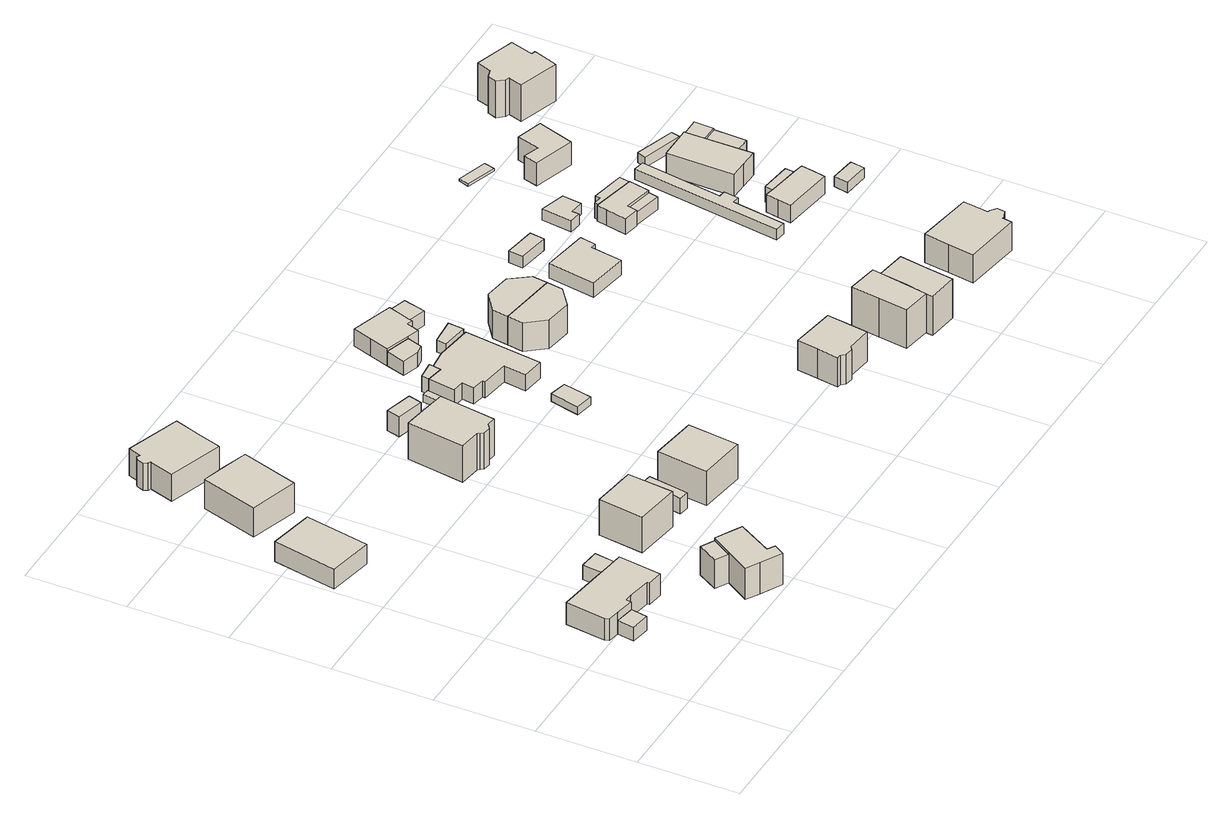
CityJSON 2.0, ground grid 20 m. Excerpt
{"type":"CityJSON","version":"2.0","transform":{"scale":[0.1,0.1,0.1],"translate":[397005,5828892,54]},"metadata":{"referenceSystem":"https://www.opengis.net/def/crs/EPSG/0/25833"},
"CityObjects":{
"building1":{"type":"Building","attributes":{"Gemeindeschluessel":"11000003","function":"31001_1010"},"address":[{"country":"Germany","locality":"Berlin","thoroughfareNumber":"48","thoroughfareName":"Straße 45"}],"children":["building1-1","building1-2","building1-3"]},
"building1-1":{"type":"BuildingPart","attributes":{"BezugspunktDach":"2200","measuredHeight":6.09,"storeysAboveGround":1},"parents":["building1"],"geometry":[{"type":"MultiSurface","lod":"1","boundaries":[[[0,1,2,3,4,5,6,7,8,9,10,11,12]],[[13,14,15,16,17,18,19,20,21,22,23,24,25]],[[13,25,12,11]],[[14,13,11,10]],[[15,14,10,9]],[[16,26,27,15,9,8]],[[17,16,8,7]],[[18,17,7,6]],[[19,18,6,5]],[[20,19,5,4]],[[21,20,4,3]],[[22,21,3,2]],[[23,28,29,2,1]],[[24,23,1,0]],[[25,24,0,12]],[[15,27,26,16]],[[22,29,28,23]]]}]},
"building1-2":{"type":"BuildingPart","attributes":{"BezugspunktDach":"2200","measuredHeight":3.31,"storeysAboveGround":1},"parents":["building1"],"geometry":[{"type":"Solid","lod":"1","boundaries":[[[[30,29,28,31]],[[23,22,32,33]],[[23,33,31,28]],[[32,22,29,30]],[[33,32,30,31]],[[22,23,28,29]]]]}]},
"building1-3":{"type":"BuildingPart","attributes":{"BezugspunktDach":"2200","measuredHeight":3.16,"storeysAboveGround":1},"parents":["building1"],"geometry":[{"type":"MultiSurface","lod":"1","boundaries":[[[26,34,35,27]],[[36,37,16,15]],[[36,15,27,35]],[[37,36,35,34]],[[16,37,34,26]],[[15,16,26,27,38]]]}]},
"building2":{"type":"Building","attributes":{"Gemeindeschluessel":"11000003","BezugspunktDach":"2200","function":"31001_1010","measuredHeight":5.17,"storeysAboveGround":1},"address":[{"country":"Germany","locality":"Berlin","thoroughfareNumber":"43A","thoroughfareName":"Straße 45"}],"geometry":[{"type":"Solid","lod":"1","boundaries":[[[[39,40,41,42]],[[43,44,45,46]],[[43,46,42,41]],[[44,43,41,40]],[[45,44,40,39]],[[46,45,39,42]]]]}]},
"building3":{"type":"Building","attributes":{"Gemeindeschluessel":"11000003","function":"31001_1010"},"address":[{"country":"Germany","locality":"Berlin","thoroughfareNumber":"75","thoroughfareName":"Straße 47"}],"children":["building3-1","building3-2"]},
"building3-1":{"type":"BuildingPart","attributes":{"BezugspunktDach":"2200","measuredHeight":9.19,"storeysAboveGround":1},"parents":["building3"],"geometry":[{"type":"MultiSurface","lod":"1","boundaries":[[[47,48,49,50,51,52,53,54,55]],[[56,57,58,59,60,61,62,63,64]],[[56,64,55,54]],[[57,65,66,54,53]],[[58,57,53,52]],[[59,58,52,51]],[[60,59,51,50]],[[61,60,50,49]],[[62,61,49,48]],[[63,62,48,47]],[[64,63,47,55]],[[66,65,57,56]]]}]},
"building3-2":{"type":"BuildingPart","attributes":{"BezugspunktDach":"2200","measuredHeight":6.24,"storeysAboveGround":1},"parents":["building3"],"geometry":[{"type":"Solid","lod":"1","boundaries":[[[[66,65,67,68]],[[69,57,56,70]],[[69,70,68,67]],[[57,69,67,65]],[[70,56,66,68]],[[56,57,65,66]]]]}]},
"building4":{"type":"Building","attributes":{"Gemeindeschluessel":"11000003","BezugspunktDach":"2200","function":"31001_1010","measuredHeight":8.11,"storeysAboveGround":1},"address":[{"country":"Germany","locality":"Berlin","thoroughfareNumber":"3","thoroughfareName":"Straße 51"}],"geometry":[{"type":"Solid","lod":"1","boundaries":[[[[71,72,73,74,75]],[[76,77,78,79,80]],[[76,80,75,74]],[[77,76,74,73]],[[78,77,73,72]],[[79,78,72,71]],[[80,79,71,75]]]]}]},
"building5":{"type":"Building","attributes":{"Gemeindeschluessel":"11000003","BezugspunktDach":"2200","function":"31001_1010","measuredHeight":10.65,"storeysAboveGround":1},"address":[{"country":"Germany","locality":"Berlin","thoroughfareNumber":"50","thoroughfareName":"Straße 45"}],"geometry":[{"type":"Solid","lod":"1","boundaries":[[[[81,82,83,84,85]],[[86,87,88,89,90]],[[86,90,85,84]],[[87,86,84,83]],[[88,87,83,82]],[[89,88,82,81]],[[90,89,81,85]]]]}]},
"building6":{"type":"Building","attributes":{"Gemeindeschluessel":"11000003","BezugspunktDach":"2200","function":"31001_1010","measuredHeight":7.34,"storeysAboveGround":1},"address":[{"country":"Germany","locality":"Berlin","thoroughfareNumber":"5","thoroughfareName":"Straße 51"}],"geometry":[{"type":"Solid","lod":"1","boundaries":[[[[91,92,93,94,95,96,97,98,99,100,101,102]],[[103,104,105,106,107,108,109,110,111,112,113,114]],[[103,114,102,101]],[[104,103,101,100]],[[105,104,100,99]],[[106,105,99,98]],[[107,106,98,97]],[[108,107,97,96]],[[109,108,96,95]],[[110,109,95,94]],[[111,110,94,93]],[[112,111,93,92]],[[113,112,92,91]],[[114,113,91,102]]]]}]},
"building7":{"type":"Building","attributes":{"Gemeindeschluessel":"11000003","BezugspunktDach":"2200","function":"31001_2463","measuredHeight":3.39,"storeysAboveGround":1},"address":[{"country":"Germany","locality":"Berlin","thoroughfareNumber":"50 (1)","thoroughfareName":"Straße 45"}],"geometry":[{"type":"Solid","lod":"1","boundaries":[[[[115,116,117,118,119,120]],[[121,122,123,124,125,126]],[[121,126,120,119]],[[122,121,119,118]],[[123,122,118,117]],[[124,123,117,116]],[[125,124,116,115]],[[126,125,115,120]]]]}]},
"building8":{"type":"Building","attributes":{"Gemeindeschluessel":"11000003","BezugspunktDach":"2200","function":"31001_1010","measuredHeight":10.19,"storeysAboveGround":1},"address":[{"country":"Germany","locality":"Berlin","thoroughfareNumber":"4","thoroughfareName":"Straße 51"}],"geometry":[{"type":"Solid","lod":"1","boundaries":[[[[127,128,129,130,131,132,133,134,135,136]],[[137,138,139,140,141,142,143,144,145,146]],[[137,146,136,135]],[[138,137,135,134]],[[139,138,134,133]],[[140,139,133,132]],[[141,140,132,131]],[[142,141,131,130]],[[143,142,130,129]],[[144,143,129,128]],[[145,144,128,127]],[[146,145,127,136]]]]}]},
"building9":{"type":"Building","attributes":{"Gemeindeschluessel":"11000003","BezugspunktDach":"2200","function":"31001_1010","measuredHeight":9.31,"storeysAboveGround":1},"address":[{"country":"Germany","locality":"Berlin","thoroughfareNumber":"77","thoroughfareName":"Straße 47"}],"geometry":[{"type":"Solid","lod":"1","boundaries":[[[[147,148,149,150]],[[151,152,153,154]],[[151,154,150,149]],[[152,151,149,148]],[[153,152,148,147]],[[154,153,147,150]]]]}]},
"building10":{"type":"Building","attributes":{"Gemeindeschluessel":"11000003","BezugspunktDach":"2200","function":"31001_2723","measuredHeight":5.51,"storeysAboveGround":1},"address":[{"country":"Germany","locality":"Berlin","thoroughfareNumber":"4 (1)","thoroughfareName":"Straße 51"}],"geometry":[{"type":"Solid","lod":"1","boundaries":[[[[155,156,157,158]],[[159,160,161,162]],[[159,162,158,157]],[[160,159,157,156]],[[161,160,156,155]],[[162,161,155,158]]]]}]},
"building11":{"type":"Building","attributes":{"Gemeindeschluessel":"11000003","BezugspunktDach":"2200","function":"31001_2723","measuredHeight":1.72,"storeysAboveGround":1},"address":[{"country":"Germany","locality":"Berlin","thoroughfareNumber":"49 (3)","thoroughfareName":"Straße 45"}],"geometry":[{"type":"Solid","lod":"1","boundaries":[[[[163,164,165,166]],[[167,168,169,170]],[[167,170,166,165]],[[168,167,165,164]],[[169,168,164,163]],[[170,169,163,166]]]]}]},
"building12":{"type":"Building","attributes":{"Gemeindeschluessel":"11000003","BezugspunktDach":"2200","function":"31001_2723","measuredHeight":3.38,"storeysAboveGround":1},"address":[{"country":"Germany","locality":"Berlin","thoroughfareNumber":"49 (2)","thoroughfareName":"Straße 45"}],"geometry":[{"type":"Solid","lod":"1","boundaries":[[[[171,172,173,174,175]],[[176,177,178,179,180]],[[176,180,175,174]],[[177,176,174,173]],[[178,177,173,172]],[[179,178,172,171]],[[180,179,171,175]]]]}]},
"building13":{"type":"Building","attributes":{"Gemeindeschluessel":"11000003","BezugspunktDach":"2200","function":"31001_2463","measuredHeight":2.23,"storeysAboveGround":1},"address":[{"country":"Germany","locality":"Berlin","thoroughfareNumber":"49 (1)","thoroughfareName":"Straße 45"}],"geometry":[{"type":"Solid","lod":"1","boundaries":[[[[181,182,183,184,185]],[[186,187,188,189,190]],[[186,190,185,184]],[[187,186,184,183]],[[188,187,183,182]],[[189,188,182,181]],[[190,189,181,185]]]]}]},
"building14":{"type":"Building","attributes":{"Gemeindeschluessel":"11000003","BezugspunktDach":"2200","function":"31001_1010","measuredHeight":3.47,"storeysAboveGround":1},"address":[{"country":"Germany","locality":"Berlin","thoroughfareNumber":"49","thoroughfareName":"Straße 45"}],"geometry":[{"type":"Solid","lod":"1","boundaries":[[[[191,192,193,194,195,196,197,198,199,172,171,175,200]],[[201,202,203,204,205,206,207,208,209,210,211,212,213]],[[201,213,200,175]],[[202,201,175,171]],[[203,202,171,172]],[[204,203,172,199]],[[205,204,199,198]],[[206,205,198,197]],[[207,206,197,196]],[[208,207,196,195]],[[209,208,195,194]],[[210,209,194,193]],[[211,210,193,192]],[[212,211,192,191]],[[213,212,191,200]]]]}]},
"building15":{"type":"Building","attributes":{"Gemeindeschluessel":"11000003","BezugspunktDach":"2200","function":"31001_2463","measuredHeight":3.16,"storeysAboveGround":1},"address":[{"country":"Germany","locality":"Berlin","thoroughfareNumber":"6 (1)","thoroughfareName":"Straße 51"}],"geometry":[{"type":"Solid","lod":"1","boundaries":[[[[214,215,216,217,218]],[[219,220,221,222,223]],[[219,223,218,217]],[[220,219,217,216]],[[221,220,216,215]],[[222,221,215,214]],[[223,222,214,218]]]]}]},
"building16":{"type":"Building","attributes":{"Gemeindeschluessel":"11000003","BezugspunktDach":"2200","function":"31001_2723","measuredHeight":2.65,"storeysAboveGround":1},"address":[{"country":"Germany","locality":"Berlin","thoroughfareNumber":"49 (4)","thoroughfareName":"Straße 45"}],"geometry":[{"type":"Solid","lod":"1","boundaries":[[[[224,225,226,227]],[[228,229,230,231]],[[228,231,227,226]],[[229,228,226,225]],[[230,229,225,224]],[[231,230,224,227]]]]}]},
"building17":{"type":"Building","attributes":{"Gemeindeschluessel":"11000003","function":"31001_1010"},"address":[{"country":"Germany","locality":"Berlin","thoroughfareNumber":"6","thoroughfareName":"Straße 51"}],"children":["building17-1","building17-2"]},
"building17-1":{"type":"BuildingPart","attributes":{"BezugspunktDach":"2200","measuredHeight":4.49,"storeysAboveGround":1},"parents":["building17"],"geometry":[{"type":"Solid","lod":"1","boundaries":[[[[232,233,234,235,236,237,238,239,240,241]],[[242,243,244,245,246,247,248,249,250,251]],[[242,251,241,240]],[[243,242,240,239]],[[244,243,239,238]],[[245,244,238,237]],[[246,252,253,245,237,236]],[[247,246,236,235]],[[248,247,235,234]],[[249,248,234,233]],[[250,249,233,232]],[[251,250,232,241]],[[245,253,252,246]]]]}]},
"building17-2":{"type":"BuildingPart","attributes":{"BezugspunktDach":"2200","measuredHeight":3.22,"storeysAboveGround":1},"parents":["building17"],"geometry":[{"type":"Solid","lod":"1","boundaries":[[[[254,255,253,252]],[[245,256,257,246]],[[256,245,253,255]],[[257,256,255,254]],[[246,257,254,252]],[[245,246,252,253]]]]}]},
"building18":{"type":"Building","attributes":{"Gemeindeschluessel":"11000003","BezugspunktDach":"2200","function":"31001_1010","measuredHeight":6.21,"storeysAboveGround":1},"address":[{"country":"Germany","locality":"Berlin","thoroughfareNumber":"51","thoroughfareName":"Straße 45"}],"geometry":[{"type":"Solid","lod":"1","boundaries":[[[[258,259,260,261,262,263]],[[264,265,266,267,268,269]],[[264,269,263,262]],[[265,264,262,261]],[[266,265,261,260]],[[267,266,260,259]],[[268,267,259,258]],[[269,268,258,263]]]]}]},
"building19":{"type":"Building","attributes":{"Gemeindeschluessel":"11000003","BezugspunktDach":"2200","function":"31001_1010","measuredHeight":9.21,"storeysAboveGround":2},"address":[{"country":"Germany","locality":"Berlin","thoroughfareNumber":"54","thoroughfareName":"Straße 45"}],"geometry":[{"type":"Solid","lod":"1","boundaries":[[[[270,271,272,273,274,275,276,277,278,279]],[[280,281,282,283,284,285,286,287,288,289]],[[280,289,279,278]],[[281,280,278,277]],[[282,281,277,276]],[[283,282,276,275]],[[284,283,275,274]],[[285,284,274,273]],[[286,285,273,272]],[[287,286,272,271]],[[288,287,271,270]],[[289,288,270,279]]]]}]},
"building20":{"type":"Building","attributes":{"Gemeindeschluessel":"11000003","BezugspunktDach":"2200","function":"31001_1010","measuredHeight":6.19,"storeysAboveGround":1},"address":[{"country":"Germany","locality":"Berlin","thoroughfareNumber":"51A","thoroughfareName":"Straße 45"}],"geometry":[{"type":"Solid","lod":"1","boundaries":[[[[261,290,291,292,293,262]],[[294,295,296,297,265,264]],[[294,264,262,293]],[[295,294,293,292]],[[296,295,292,291]],[[297,296,291,290]],[[265,297,290,261]],[[264,265,261,262]]]]}]},
"building21":{"type":"Building","attributes":{"Gemeindeschluessel":"11000003","BezugspunktDach":"2200","function":"31001_1010","measuredHeight":9.95,"storeysAboveGround":1},"address":[{"country":"Germany","locality":"Berlin","thoroughfareNumber":"56A","thoroughfareName":"Straße 45"}],"geometry":[{"type":"Solid","lod":"1","boundaries":[[[[298,299,300,301,302,303]],[[304,305,306,307,308,309]],[[304,309,303,302]],[[305,304,302,301]],[[306,305,301,300]],[[307,306,300,299]],[[308,307,299,298]],[[309,308,298,303]]]]}]},
"building22":{"type":"Building","attributes":{"Gemeindeschluessel":"11000003","BezugspunktDach":"2200","function":"31001_1010","measuredHeight":10.1,"storeysAboveGround":1},"address":[{"country":"Germany","locality":"Berlin","thoroughfareNumber":"56B","thoroughfareName":"Straße 45"}],"geometry":[{"type":"Solid","lod":"1","boundaries":[[[[310,311,312,313,314,298,315]],[[316,317,318,319,320,321,322]],[[316,322,315,298]],[[317,316,298,314]],[[318,317,314,313]],[[319,318,313,312]],[[320,319,312,311]],[[321,320,311,310]],[[322,321,310,315]]]]}]},
"building23":{"type":"Building","attributes":{"Gemeindeschluessel":"11000003","BezugspunktDach":"2200","function":"31001_1010","measuredHeight":3.18,"storeysAboveGround":1},"address":[{"country":"Germany","locality":"Berlin","thoroughfareNumber":"53","thoroughfareName":"Straße 45"}],"geometry":[{"type":"Solid","lod":"1","boundaries":[[[[323,324,325,326,327,328]],[[329,330,331,332,333,334]],[[329,334,328,327]],[[330,329,327,326]],[[331,330,326,325]],[[332,331,325,324]],[[333,332,324,323]],[[334,333,323,328]]]]}]},
"building24":{"type":"Building","attributes":{"Gemeindeschluessel":"11000003","BezugspunktDach":"2200","function":"31001_2463","measuredHeight":2.54,"storeysAboveGround":1},"address":[{"country":"Germany","locality":"Berlin","thoroughfareNumber":"53 (1)","thoroughfareName":"Straße 45"}],"geometry":[{"type":"Solid","lod":"1","boundaries":[[[[335,336,337,338]],[[339,340,341,342]],[[339,342,338,337]],[[340,339,337,336]],[[341,340,336,335]],[[342,341,335,338]]]]}]},
"building25":{"type":"Building","attributes":{"Gemeindeschluessel":"11000003","BezugspunktDach":"2200","function":"31001_2463","measuredHeight":2.43,"storeysAboveGround":1},"address":[{"country":"Germany","locality":"Berlin","thoroughfareNumber":"55 (1)","thoroughfareName":"Straße 45"}],"geometry":[{"type":"Solid","lod":"1","boundaries":[[[[343,344,345,346,347,348]],[[349,350,351,352,353,354]],[[349,354,348,347]],[[350,349,347,346]],[[351,350,346,345]],[[352,351,345,344]],[[353,352,344,343]],[[354,353,343,348]]]]}]},
"building26":{"type":"Building","attributes":{"Gemeindeschluessel":"11000003","BezugspunktDach":"2200","function":"31001_1010","measuredHeight":7.72,"storeysAboveGround":1},"address":[{"country":"Germany","locality":"Berlin","thoroughfareNumber":"58","thoroughfareName":"Straße 45"}],"geometry":[{"type":"Solid","lod":"1","boundaries":[[[[355,356,357,358,359,360,361,362,363,364,365]],[[366,367,368,369,370,371,372,373,374,375,376]],[[366,376,365,364]],[[367,366,364,363]],[[368,367,363,362]],[[369,368,362,361]],[[370,369,361,360]],[[371,370,360,359]],[[372,371,359,358]],[[373,372,358,357]],[[374,373,357,356]],[[375,374,356,355]],[[376,375,355,365]]]]}]},
"building27":{"type":"Building","attributes":{"Gemeindeschluessel":"11000003","BezugspunktDach":"2200","function":"31001_1010","measuredHeight":3.91,"storeysAboveGround":1},"address":[{"country":"Germany","locality":"Berlin","thoroughfareNumber":"55","thoroughfareName":"Straße 45"}],"geometry":[{"type":"Solid","lod":"1","boundaries":[[[[377,378,379,380,381,382,383,384]],[[385,386,387,388,389,390,391,392]],[[385,392,384,383]],[[386,385,383,382]],[[387,386,382,381]],[[388,387,381,380]],[[389,388,380,379]],[[390,389,379,378]],[[391,390,378,377]],[[392,391,377,384]]]]}]},
"building28":{"type":"Building","attributes":{"Gemeindeschluessel":"11000003","BezugspunktDach":"2200","function":"51009_1610","measuredHeight":2.67,"storeysAboveGround":0},"address":[{"country":"Germany","locality":"Berlin"}],"geometry":[{"type":"Solid","lod":"1","boundaries":[[[[393,394,395,396]],[[397,398,399,400]],[[397,400,396,395]],[[398,397,395,394]],[[399,398,394,393]],[[400,399,393,396]]]]}]},
"building29":{"type":"Building","attributes":{"Gemeindeschluessel":"11000003","BezugspunktDach":"2200","function":"31001_2723","measuredHeight":3.29,"storeysAboveGround":1},"address":[{"country":"Germany","locality":"Berlin","thoroughfareNumber":"55 (2)","thoroughfareName":"Straße 45"}],"geometry":[{"type":"Solid","lod":"1","boundaries":[[[[401,402,403,404,405,406]],[[407,408,409,410,388,387]],[[407,387,406,405]],[[408,407,405,404]],[[409,408,404,403]],[[410,409,403,402]],[[388,410,402,401]],[[387,388,401,406]]]]}]},
"building30":{"type":"Building","attributes":{"Gemeindeschluessel":"11000003","BezugspunktDach":"2200","function":"31001_2723","measuredHeight":2.27,"storeysAboveGround":1},"address":[{"country":"Germany","locality":"Berlin","thoroughfareNumber":"25 (2)","thoroughfareName":"Straße 52"}],"geometry":[{"type":"Solid","lod":"1","boundaries":[[[[411,412,413,414,415,416,417,418]],[[419,420,421,422,423,424,425,426]],[[419,426,418,417]],[[420,419,417,416]],[[421,420,416,415]],[[422,421,415,414]],[[423,422,414,413]],[[424,423,413,412]],[[425,424,412,411]],[[426,425,411,418]]]]}]},
"building31":{"type":"Building","attributes":{"Gemeindeschluessel":"11000003","BezugspunktDach":"2200","function":"31001_2000","measuredHeight":0.594,"storeysAboveGround":1},"address":[{"country":"Germany","locality":"Berlin","thoroughfareNumber":"27 (1)","thoroughfareName":"Straße 52"}],"geometry":[{"type":"Solid","lod":"1","boundaries":[[[[427,428,429,430]],[[431,432,433,434]],[[431,434,430,429]],[[432,431,429,428]],[[433,432,428,427]],[[434,433,427,430]]]]}]},
"building32":{"type":"Building","attributes":{"Gemeindeschluessel":"11000003","function":"31001_2723"},"address":[{"country":"Germany","locality":"Berlin","thoroughfareNumber":"25 (3)","thoroughfareName":"Straße 52"}],"children":["building32-1","building32-2"]},
"building32-1":{"type":"BuildingPart","attributes":{"BezugspunktDach":"2200","measuredHeight":4.16,"storeysAboveGround":1},"parents":["building32"],"geometry":[{"type":"MultiSurface","lod":"1","boundaries":[[[435,436,437,438,439,440,441,442]],[[443,444,445,446,447,448,449,450]],[[443,450,442,441]],[[444,443,441,440]],[[445,444,440,439]],[[451,452,439,438]],[[447,446,438,437]],[[448,447,437,436]],[[449,448,436,435]],[[450,449,435,442]],[[446,445,452,451]]]}]},
"building32-2":{"type":"BuildingPart","attributes":{"BezugspunktDach":"2200","measuredHeight":3.32,"storeysAboveGround":1},"parents":["building32"],"geometry":[{"type":"Solid","lod":"1","boundaries":[[[[451,453,454,452]],[[455,456,446,445]],[[455,445,452,454]],[[456,455,454,453]],[[446,456,453,451]],[[446,451,452,445]]]]}]},
"building33":{"type":"Building","attributes":{"Gemeindeschluessel":"11000003","BezugspunktDach":"2200","function":"31001_1313","measuredHeight":4.97,"storeysAboveGround":1},"address":[{"country":"Germany","locality":"Berlin","thoroughfareNumber":"27","thoroughfareName":"Straße 52"}],"geometry":[{"type":"Solid","lod":"1","boundaries":[[[[457,458,459,460,461,462]],[[463,464,465,466,467,468]],[[463,468,462,461]],[[464,463,461,460]],[[465,464,460,459]],[[466,465,459,458]],[[467,466,458,457]],[[468,467,457,462]]]]}]},
"building34":{"type":"Building","attributes":{"Gemeindeschluessel":"11000003","function":"31001_1010"},"address":[{"country":"Germany","locality":"Berlin","thoroughfareNumber":"25","thoroughfareName":"Straße 52"}],"children":["building34-1","building34-2"]},
"building34-1":{"type":"BuildingPart","attributes":{"BezugspunktDach":"2200","measuredHeight":5.19,"storeysAboveGround":1},"parents":["building34"],"geometry":[{"type":"MultiSurface","lod":"1","boundaries":[[[469,470,471,472,473,474,475]],[[476,477,478,479,480,481,482]],[[476,482,475,474]],[[477,476,474,473]],[[478,477,473,472]],[[483,484,478,472,471]],[[480,479,471,470]],[[481,480,470,469]],[[482,481,469,475]],[[479,478,484,483]]]}]},
"building34-2":{"type":"BuildingPart","attributes":{"BezugspunktDach":"2200","measuredHeight":4.4,"storeysAboveGround":1},"parents":["building34"],"geometry":[{"type":"MultiSurface","lod":"1","boundaries":[[[485,486,484,483]],[[478,487,488,479]],[[487,478,484,486]],[[488,487,486,485]],[[479,488,485,483]],[[489,478,479,483,484]]]}]},
"building35":{"type":"Building","attributes":{"Gemeindeschluessel":"11000003","BezugspunktDach":"2200","function":"31001_2463","measuredHeight":2.21,"storeysAboveGround":1},"address":[{"country":"Germany","locality":"Berlin","thoroughfareNumber":"25 (4)","thoroughfareName":"Straße 52"}],"geometry":[{"type":"Solid","lod":"1","boundaries":[[[[490,491,492,493]],[[494,495,496,497]],[[494,497,493,492]],[[495,494,492,491]],[[496,495,491,490]],[[497,496,490,493]]]]}]},
"building36":{"type":"Building","attributes":{"Gemeindeschluessel":"11000003","BezugspunktDach":"2200","function":"31001_2723","measuredHeight":2.21,"storeysAboveGround":1},"address":[{"country":"Germany","locality":"Berlin","thoroughfareNumber":"25 (1)","thoroughfareName":"Straße 52"}],"geometry":[{"type":"Solid","lod":"1","boundaries":[[[[498,499,500,501]],[[502,503,504,505]],[[502,505,501,500]],[[503,502,500,499]],[[504,503,499,498]],[[505,504,498,501]]]]}]},
"building37":{"type":"Building","attributes":{"Gemeindeschluessel":"11000003","BezugspunktDach":"2200","function":"51009_1610","measuredHeight":4.73,"storeysAboveGround":0},"address":[{"country":"Germany","locality":"Berlin"}],"geometry":[{"type":"Solid","lod":"1","boundaries":[[[[506,507,508,509]],[[479,488,510,511]],[[479,511,509,508]],[[488,479,508,507]],[[510,488,507,506]],[[511,510,506,509]]]]}]},
"building38":{"type":"Building","attributes":{"Gemeindeschluessel":"11000003","BezugspunktDach":"2200","function":"31001_1010","measuredHeight":11.14,"storeysAboveGround":2},"address":[{"country":"Germany","locality":"Berlin","thoroughfareNumber":"29","thoroughfareName":"Straße 52"}],"geometry":[{"type":"Solid","lod":"1","boundaries":[[[[512,513,514,515,516,517,518,519,520,521,522,523,524,525]],[[526,527,528,529,530,531,532,533,534,535,536,537,538,539]],[[526,539,525,524]],[[527,526,524,523]],[[528,527,523,522]],[[529,528,522,521]],[[530,529,521,520]],[[531,530,520,519]],[[532,531,519,518]],[[533,532,518,517]],[[534,533,517,516]],[[535,534,516,515]],[[536,535,515,514]],[[537,536,514,513]],[[538,537,513,512]],[[539,538,512,525]]]]}]}
},
"vertices":[
[90,202,57],[113,198,57],[152,191,57],[153,202,57],[168,200,57],[214,192,57],[215,187,57],[247,183,57],[259,269,57],[222,274,57],[179,280,57],[98,291,57],[87,211,57],[98,291,10],[179,280,10],[222,274,10],[259,269,10],[247,183,10],[215,187,10],[214,192,10],[168,200,10],[153,202,10],[152,191,10],[113,198,10],[90,202,10],[87,211,10],[259,269,42],[222,274,42],[113,198,40],[152,191,40],
[146,158,40],[108,164,40],[146,158,10],[108,164,10],
[266,320,42],[227,324,42],[227,324,10],[266,320,10],[222,274,23],
[94,680,55],[118,808,55],[28,826,55],[3,697,55],[28,826,12],[118,808,12],[94,680,12],[3,697,12],
[333,31,76],[375,8,76],[388,29,76],[373,38,76],[412,106,76],[387,120,76],[361,134,76],[336,94,76],[306,46,76],[336,94,8],[361,134,8],[387,120,8],[412,106,8],[373,38,8],[388,29,8],[375,8,8],[333,31,8],[306,46,8],[361,134,70],[336,94,70],
[334,149,70],[311,109,70],[334,149,8],[311,109,8],
[168,859,78],[204,974,78],[156,989,78],[107,1004,78],[72,890,78],[107,1004,14],[156,989,14],[204,974,14],[168,859,14],[72,890,14],
[431,252,90],[441,344,90],[396,350,90],[352,356,90],[340,265,90],[352,356,13],[396,350,13],[441,344,13],[431,252,13],[340,265,13],
[211,1028,72],[227,1078,72],[243,1128,72],[134,1165,72],[125,1139,72],[119,1143,72],[112,1138,72],[107,1124,72],[111,1117,72],[111,1116,72],[117,1114,72],[101,1065,72],[117,1114,13],[111,1116,13],[111,1117,13],[107,1124,13],[112,1138,13],[119,1143,13],[125,1139,13],[134,1165,13],[243,1128,13],[227,1078,13],[211,1028,13],[101,1065,13],
[474,275,47],[471,258,47],[491,254,47],[503,334,47],[468,339,47],[461,289,47],[468,339,13],[503,334,13],[491,254,13],[471,258,13],[474,275,13],[461,289,13],
[427,633,90],[430,628,90],[434,623,90],[449,620,90],[459,628,90],[478,625,90],[495,739,90],[448,747,90],[400,754,90],[383,639,90],[400,754,11],[448,747,11],[495,739,11],[478,625,11],[459,628,11],[449,620,11],[434,623,11],[430,628,11],[427,633,11],[383,639,11],
[611,216,85],[623,318,85],[529,331,85],[517,229,85],[529,331,10],[623,318,10],[611,216,10],[517,229,10],
[506,783,54],[513,810,54],[458,825,54],[451,798,54],[458,825,11],[513,810,11],[506,783,11],[451,798,11],
[561,754,32],[569,802,32],[555,804,32],[548,757,32],[555,804,15],[569,802,15],[561,754,15],[548,757,15],
[613,799,49],[616,815,49],[617,823,49],[581,820,49],[579,805,49],[581,820,15],[617,823,15],[616,815,15],[613,799,15],[579,805,15],
[682,540,31],[694,598,31],[677,602,31],[660,606,31],[646,547,31],[660,606,14],[677,602,14],[694,598,14],[682,540,14],[646,547,14],
[595,748,49],[591,723,49],[617,719,49],[616,713,49],[673,705,49],[666,659,49],[710,653,49],[730,809,49],[655,819,49],[570,751,49],[579,805,14],[613,799,14],[616,815,14],[655,819,14],[730,809,14],[710,653,14],[666,659,14],[673,705,14],[616,713,14],[617,719,14],[591,723,14],[595,748,14],[570,751,14],
[642,859,46],[661,861,46],[671,892,46],[621,908,46],[609,869,46],[621,908,15],[671,892,15],[661,861,15],[642,859,15],[609,869,15],
[746,822,41],[749,853,41],[696,849,41],[694,829,41],[696,849,15],[749,853,15],[746,822,15],[694,829,15],
[671,892,51],[694,884,51],[703,910,51],[714,906,51],[717,915,51],[731,959,51],[720,963,51],[647,986,51],[634,947,51],[621,908,51],[634,947,14],[647,986,14],[720,963,14],[731,959,14],[717,915,14],[714,906,14],[703,910,14],[694,884,14],[671,892,14],[621,908,14],[717,915,46],[731,959,46],
[756,904,46],[767,948,46],[767,948,14],[756,904,14],
[796,680,75],[850,672,75],[887,700,75],[892,732,75],[773,749,75],[768,717,75],[773,749,13],[892,732,13],[887,700,13],[850,672,13],[796,680,13],[768,717,13],
[936,181,74],[943,173,74],[959,170,74],[967,176,74],[1018,170,74],[1024,212,74],[1030,253,74],[941,267,74],[935,225,74],[928,182,74],[935,225,10],[941,267,10],[1030,253,10],[1024,212,10],[1018,170,10],[967,176,10],[959,170,10],[943,173,10],[936,181,10],[928,182,10],
[896,763,75],[869,801,75],[815,809,75],[778,781,75],[778,781,13],[815,809,13],[869,801,13],[896,763,13],
[1144,118,91],[1154,176,91],[1164,233,91],[1103,243,91],[1094,185,91],[1086,127,91],[1094,185,7],[1103,243,7],[1164,233,7],[1154,176,7],[1144,118,7],[1086,127,7],
[1203,97,91],[1211,152,91],[1220,207,91],[1161,216,91],[1152,161,91],[1142,105,91],[1144,118,6],[1152,161,6],[1161,216,6],[1220,207,6],[1211,152,6],[1203,97,6],[1142,105,6],
[1044,665,45],[1054,728,45],[1065,726,45],[1071,758,45],[979,773,45],[964,678,45],[979,773,13],[1071,758,13],[1065,726,13],[1054,728,13],[1044,665,13],[964,678,13],
[1048,818,37],[1052,847,37],[989,857,37],[985,828,37],[989,857,12],[1052,847,12],[1048,818,12],[985,828,12],
[1139,795,38],[1140,810,38],[1168,806,38],[1173,845,38],[1123,860,38],[1115,799,38],[1123,860,14],[1173,845,14],[1168,806,14],[1140,810,14],[1139,795,14],[1115,799,14],
[1420,91,72],[1423,111,72],[1428,110,72],[1442,116,72],[1444,132,72],[1433,141,72],[1428,142,72],[1435,193,72],[1320,211,72],[1313,160,72],[1305,108,72],[1313,160,10],[1320,211,10],[1435,193,10],[1428,142,10],[1433,141,10],[1444,132,10],[1442,116,10],[1428,110,10],[1423,111,10],[1420,91,10],[1305,108,10],
[1185,706,46],[1189,726,46],[1246,714,46],[1254,755,46],[1171,773,46],[1166,774,46],[1162,753,46],[1154,712,46],[1162,753,12],[1166,774,12],[1171,773,12],[1254,755,12],[1246,714,12],[1189,726,12],[1185,706,12],[1154,712,12],
[1242,694,41],[1246,714,41],[1189,726,41],[1185,706,41],[1189,726,14],[1246,714,14],[1242,694,14],[1185,706,14],
[1254,755,45],[1258,777,45],[1190,790,45],[1189,780,45],[1172,782,45],[1171,773,45],[1172,782,12],[1189,780,12],[1190,790,12],[1258,777,12],
[1281,467,34],[1297,573,34],[1312,572,34],[1316,601,34],[1302,603,34],[1327,767,34],[1305,771,34],[1260,470,34],[1305,771,11],[1327,767,11],[1302,603,11],[1316,601,11],[1312,572,11],[1297,573,11],[1281,467,11],[1260,470,11],
[1210,998,21],[1216,1020,21],[1156,1039,21],[1149,1018,21],[1156,1039,16],[1216,1020,16],[1210,998,16],[1149,1018,16],
[1419,457,48],[1424,482,48],[1428,507,48],[1411,510,48],[1348,520,48],[1326,524,48],[1321,498,48],[1317,472,48],[1321,498,10],[1326,524,10],[1348,520,10],[1411,510,10],[1428,507,10],[1424,482,10],[1419,457,10],[1317,472,10],[1411,510,44],[1348,520,44],
[1413,531,44],[1351,539,44],[1351,539,10],[1413,531,10],
[1292,889,61],[1316,962,61],[1263,978,61],[1251,933,61],[1219,944,61],[1211,915,61],[1219,944,11],[1251,933,11],[1263,978,11],[1316,962,11],[1292,889,11],[1211,915,11],
[1375,593,59],[1410,592,59],[1410,689,59],[1410,728,59],[1376,728,59],[1342,728,59],[1340,594,59],[1342,728,11],[1376,728,11],[1410,728,11],[1410,689,11],[1410,592,11],[1375,593,11],[1340,594,11],[1410,689,55],[1410,728,55],
[1448,689,55],[1449,728,55],[1449,728,11],[1448,689,11],[1410,728,33],
[1492,417,32],[1496,445,32],[1446,452,32],[1440,423,32],[1446,452,10],[1496,445,10],[1492,417,10],[1440,423,10],
[1424,744,34],[1429,762,34],[1350,788,34],[1343,770,34],[1350,788,12],[1429,762,12],[1424,744,12],[1343,770,12],
[1446,624,52],[1448,689,52],[1410,689,52],[1410,625,52],[1446,624,11],[1410,625,11],
[1365,1054,92],[1373,1051,92],[1364,1023,92],[1445,997,92],[1461,1044,92],[1461,1046,92],[1453,1048,92],[1467,1094,92],[1440,1103,92],[1386,1120,92],[1377,1092,92],[1377,1091,92],[1360,1086,92],[1354,1068,92],[1360,1086,12],[1377,1091,12],[1377,1092,12],[1386,1120,12],[1440,1103,12],[1467,1094,12],[1453,1048,12],[1461,1046,12],[1461,1044,12],[1445,997,12],[1364,1023,12],[1373,1051,12],[1365,1054,12],[1354,1068,12]
]}
